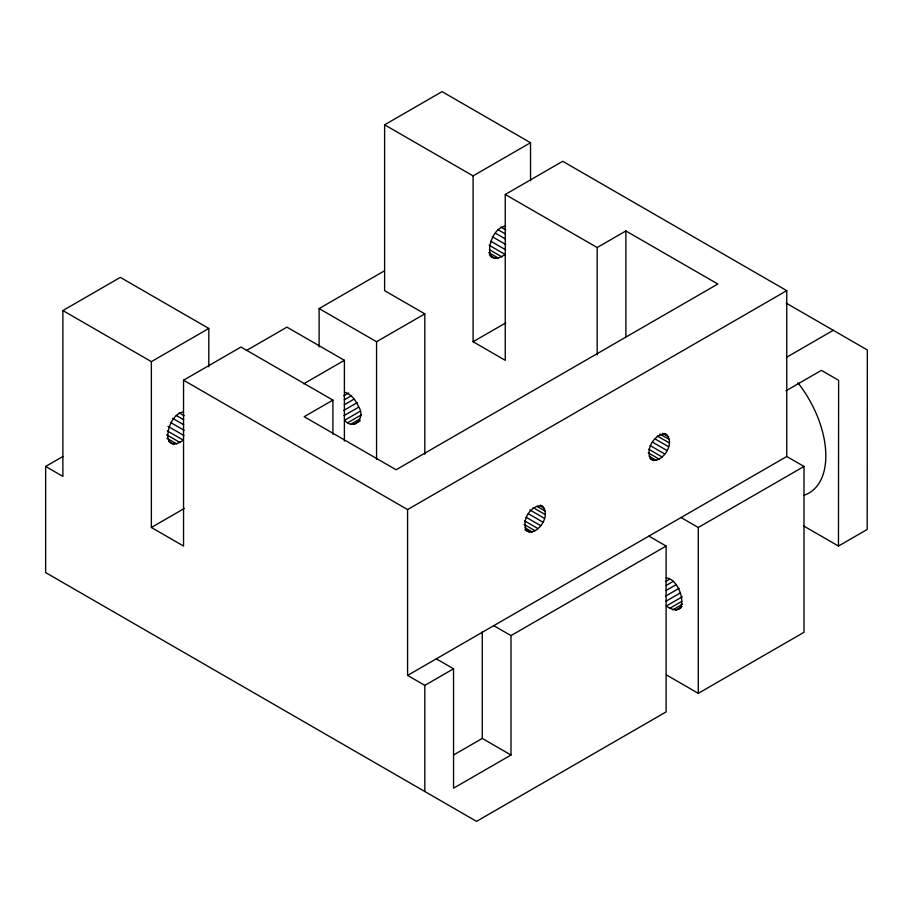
<?xml version="1.0" encoding="UTF-8"?>
<svg xmlns="http://www.w3.org/2000/svg" width="913" height="913" viewBox="0 0 913 913"><rect width="100%" height="100%" fill="white"/><g stroke="black" fill="none" stroke-linecap="round" stroke-linejoin="round"><path stroke-width="1.37" d="M803.885 526.093L838.465 546.054L838.625 380.299L821.392 370.358L785.945 390.821M524.872 529.78L529.54 532.131C541.01 532.096 552.034 511.965 540.507 505.117M667.038 434.885L664.812 433.937C653.868 434.405 644.544 450.406 651.403 459.547L653.628 460.483C665.098 460.46 676.122 440.317 664.596 433.47M505.083 226.241C488.352 228.341 480.877 270.899 505.083 254.442L489.106 245.22M682.273 596.805L666.296 606.027C690.49 622.495 683.015 579.938 666.296 577.838M183.353 411.991C166.634 414.091 159.147 456.648 183.353 440.18L167.376 430.959M648.881 536.102L666.113 546.054L666.113 711.9L476.529 821.358L45.65 572.588L45.65 466.452L62.883 476.403L62.883 310.557L120.333 277.392L208.815 328.463L208.815 366.741M424.819 454.206L424.819 313.878L384.613 290.654L384.613 124.807L442.063 91.642L530.533 142.725L530.533 180.785M62.883 310.557L151.364 361.639L208.815 328.463M384.613 124.807L473.082 175.889L530.533 142.725M151.364 361.639L151.364 527.486L183.536 546.054L183.536 380.207L240.986 347.043L332.903 400.111L332.903 434.303M473.082 175.889L473.082 341.736L505.254 360.315L505.254 194.469L562.705 161.293L786.755 290.654L786.755 456.5L407.586 675.415L407.586 509.568L786.755 290.654M45.65 466.452L62.883 456.5M246.316 350.592L286.944 327.139L344.395 360.315L344.395 441.105M319.116 346.837L319.116 308.571L384.259 270.956M303.675 383.814L344.395 360.315M319.116 308.571L376.567 341.736L424.819 313.878M332.903 400.111L304.177 416.693L396.094 469.761L717.823 284.023L625.896 230.955L597.17 247.537L505.254 194.469M343.802 395.808L348.72 392.967M344.235 399.837L351.608 395.58M344.269 404.79L354.107 399.118M343.824 410.394L357.337 402.587M343.973 415.643L358.729 407.13C356.127 400.636 351.414 394.405 344.566 392.088M151.364 527.486L184.358 508.427M473.082 341.736L505.756 322.871M360.544 411.055L344.566 420.288C354.039 431.313 365.748 417.401 358.786 407.095M347.842 422.673L361.365 414.867M351.106 424.066L359.711 419.09M354.164 424.362L360.304 420.813M786.949 357.074L833.284 330.312M407.586 675.415L424.819 685.366L453.544 668.784L453.544 788.193L510.995 755.017L510.995 635.608L666.113 546.054M681.052 517.534L698.285 527.486L803.999 466.452L803.999 632.298L698.285 693.332L666.501 674.981M665.531 581.558L669.218 579.424M665.954 585.575L673.338 581.319M665.988 590.54L675.825 584.868M665.543 596.143L679.067 588.337M665.703 601.393L680.447 592.879M669.56 608.412L681.851 601.313M672.835 609.804L682.662 604.132M675.882 610.112L682.022 606.563M678.496 609.302L680.961 607.875M453.544 755.017L482.269 738.434L510.995 755.017M838.465 546.054L867.19 529.472L867.35 349.976L786.173 303.116M542.938 506.521L540.713 505.585C529.768 506.053 520.444 522.042 527.315 531.183M500.929 227.132L505.848 229.962M498.042 229.734L505.414 233.99M495.554 233.272L505.38 238.955M492.312 236.752L505.825 244.547M490.92 241.283L505.665 249.797M489.516 249.728L501.808 256.827M488.706 252.536L498.532 258.219M489.345 254.967L495.485 258.516M490.407 256.291L492.872 257.706M786.755 456.5L803.999 466.452M662.53 433.298L668.624 436.825M659.711 433.972L669.457 439.598M657.269 435.969L669.457 442.999M655.226 439.005L668.624 446.742M652.407 442.075L667.038 450.52M650.193 445.59L664.812 454.023M648.732 449.242L662.13 456.991M648.253 452.825L659.22 459.148M648.995 456.135L656.31 460.346M649.976 458.372L653.628 460.483M539.663 505.654L544.536 508.461M536.833 506.327L545.369 511.246M533.181 507.605L545.369 514.647M529.905 509.945L544.536 518.39M528.319 513.722L542.938 522.168M526.093 517.226L540.713 525.671M524.633 520.889L538.042 528.627M524.165 524.461L535.132 530.795M524.907 527.771L532.211 531.994M525.877 530.019L529.54 532.131M183.536 380.207L407.586 509.568M179.21 412.87L184.118 415.712M176.323 415.483L183.696 419.74M172.603 418.314L183.661 424.693M170.594 422.491L184.106 430.297M167.969 426.325L183.947 435.547M166.565 434.759L180.089 442.565M493.762 625.656L510.995 635.608M166.988 438.286L176.814 443.958M168.848 441.424L173.767 444.266M436.311 658.832L453.544 668.784M698.285 527.486L698.285 693.332M625.896 230.955L625.896 336.806M597.17 247.537L597.17 354.803M482.269 631.819L482.269 738.434M424.819 685.366L424.819 791.503M376.567 341.736L376.567 459.387M797.962 382.878A81.246 46.905 60 0 1 804.011 495.28"/></g></svg>
